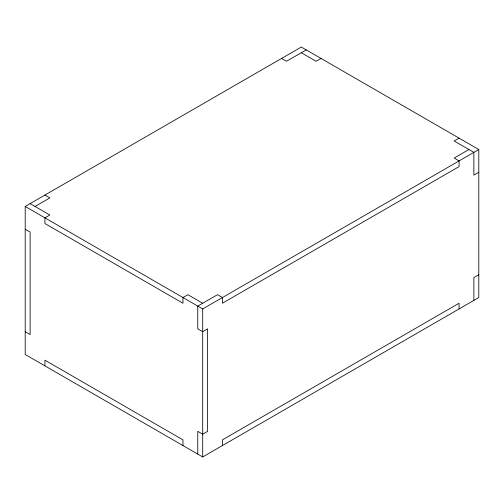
<?xml version="1.0" encoding="UTF-8"?>
<svg xmlns="http://www.w3.org/2000/svg" width="504" height="504" viewBox="0 0 504 504"><rect width="100%" height="100%" fill="white"/><g stroke="black" fill="none" stroke-linecap="round" stroke-linejoin="round"><path stroke-width="0.76" d="M25.2 206.451L301.304 47.048L478.8 149.524L478.8 297.549L202.696 456.952L25.2 354.476L25.2 206.451L202.696 308.933L478.8 149.524M35.059 206.451L49.852 197.914L44.919 195.067M306.237 49.896L286.511 61.28L281.585 58.432M321.029 58.432L316.096 61.28L301.304 52.737M459.081 138.134L454.148 140.981L473.867 152.372L473.867 175.14L478.8 172.299M468.941 149.524L454.148 158.061L459.081 160.908L459.081 166.603L222.415 303.238L222.415 297.543L217.489 294.695L197.763 306.086L197.763 328.854L202.696 331.701L207.629 328.854L207.629 431.336L202.696 434.183L197.763 431.336L197.763 454.104M478.8 274.774L473.867 277.622L473.867 300.39M30.133 203.61L49.852 214.994L44.919 217.841L44.919 223.53L182.971 303.238L182.971 297.543L187.904 294.695L202.696 303.238M25.2 229.226L30.133 232.073L30.133 334.549L25.2 331.701M459.081 308.933L459.081 303.238L222.415 439.872L222.415 445.567M202.696 308.933L202.696 456.952M182.971 445.567L182.971 439.872L44.919 360.171L44.919 365.866"/></g></svg>
